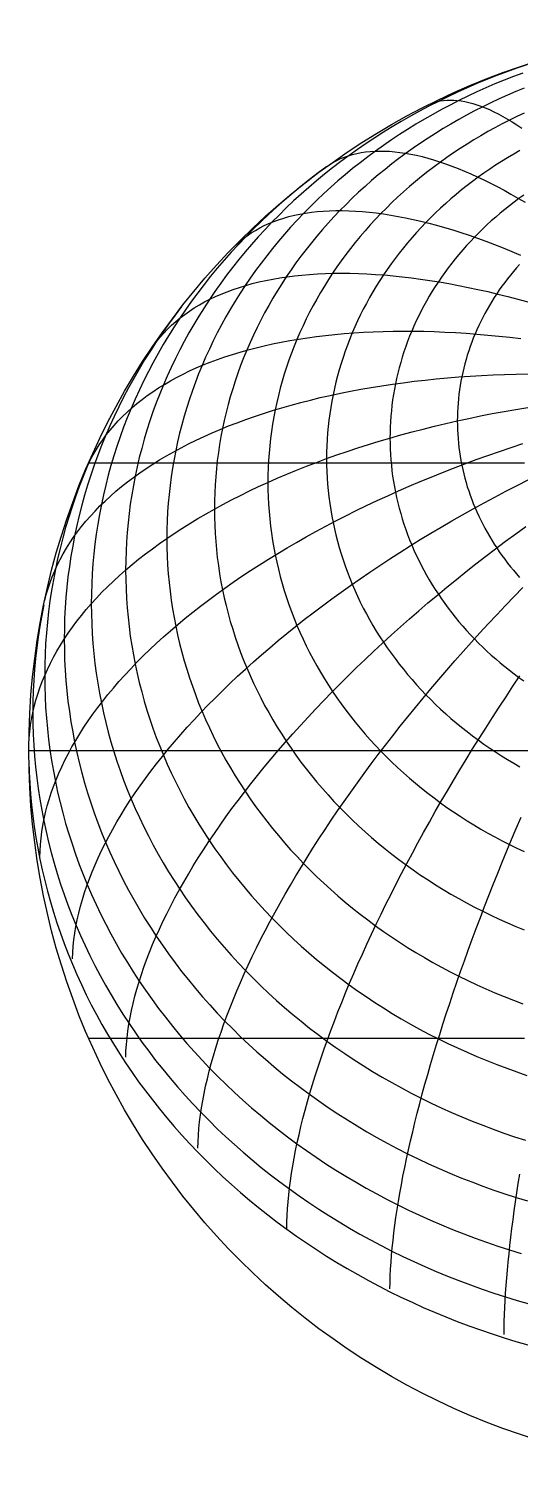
# Model space of a CAD drawing. Header units: millimetres. Extents: x -85 to 85, y -85 to 85.
# Drawn here: x -85 to -27.3, y -85 to 85 of the extents above; entities that cross this region are included whole.
import ezdxf

# ---------------------------------------------------------------- set-up
doc = ezdxf.new("R2010")
doc.units = ezdxf.units.MM
for name, color, linetype in [('CUT_OUTER', 1, 'Continuous'), ('ENGRAVE', 7, 'Continuous'), ('ENGRAVE_FINE', 8, 'Continuous')]:
    doc.layers.add(name, color=color, linetype=linetype)

msp = doc.modelspace()

# ---------------------------------------------------------------- linework, layer by layer
at = {"layer": 'CUT_OUTER'}
msp.add_circle((0, 0), 85, dxfattribs=at)
at = {"layer": 'ENGRAVE'}
for points in [[(-84.9871, 0), (-84.9482, 0), (-84.8835, 0), (-84.7929, 0), (-84.6765, 0), (-84.5344, 0), (-84.3664, 0), (-84.1728, 0), (-83.9535, 0), (-83.7087, 0), (-83.4383, 0), (-83.1425, 0), (-82.8215, 0), (-82.4751, 0), (-82.1037, 0), (-81.7072, 0), (-81.2859, 0), (-80.8398, 0), (-80.3691, 0), (-79.8739, 0), (-79.3543, 0), (-78.8106, 0), (-78.2429, 0), (-77.6514, 0), (-77.0362, 0), (-76.3975, 0), (-75.7356, 0), (-75.0505, 0), (-74.3427, 0), (-73.6122, 0), (-72.8592, 0), (-72.0841, 0), (-71.287, 0), (-70.4682, 0), (-69.6279, 0), (-68.7664, 0), (-67.884, 0), (-66.9809, 0), (-66.0574, 0), (-65.1138, 0), (-64.1503, 0), (-63.1673, 0), (-62.1651, 0), (-61.1439, 0), (-60.1041, 0), (-59.046, 0), (-57.9699, 0), (-56.8761, 0), (-55.765, 0), (-54.6369, 0), (-53.4922, 0), (-52.3312, 0), (-51.1543, 0), (-49.9617, 0), (-48.754, 0), (-47.5314, 0), (-46.2943, 0), (-45.0431, 0), (-43.7782, 0), (-42.5, 0), (-41.2088, 0), (-39.9051, 0), (-38.5892, 0), (-37.2615, 0), (-35.9226, 0), (-34.5726, 0), (-33.2121, 0), (-31.8416, 0), (-30.4613, 0), (-29.0717, 0), (-27.6733, 0), (-26.2664, 0)], [(-84.9871, -1.2847), (-84.9482, -2.569), (-84.8835, -3.8526), (-84.7929, -5.1349), (-84.6765, -6.4157), (-84.5344, -7.6946), (-84.3664, -8.9711), (-84.1728, -10.2448), (-83.9535, -11.5155), (-83.7087, -12.7826), (-83.4383, -14.0459), (-83.1425, -15.3048), (-82.8215, -16.5591), (-82.4751, -17.8084), (-82.1037, -19.0522), (-81.7072, -20.2903), (-81.2859, -21.5221), (-80.8398, -22.7474), (-80.3691, -23.9658), (-79.8739, -25.1768), (-79.3543, -26.3802), (-78.8106, -27.5756), (-78.2429, -28.7626), (-77.6514, -29.9408), (-77.0362, -31.1098), (-76.3975, -32.2694), (-75.7356, -33.4192), (-75.0505, -34.5588), (-74.3427, -35.6879), (-73.6122, -36.8061), (-72.8592, -37.9131), (-72.0841, -39.0085), (-71.287, -40.0921), (-70.4682, -41.1634), (-69.6279, -42.2222), (-68.7664, -43.2681), (-67.884, -44.3009), (-66.9809, -45.3202), (-66.0574, -46.3256), (-65.1138, -47.317), (-64.1503, -48.2939), (-63.1673, -49.2561), (-62.1651, -50.2034), (-61.1439, -51.1353), (-60.1041, -52.0517), (-59.046, -52.9522), (-57.9699, -53.8365), (-56.8761, -54.7045), (-55.765, -55.5558), (-54.6369, -56.3902), (-53.4922, -57.2074), (-52.3312, -58.0072), (-51.1543, -58.7893), (-49.9617, -59.5535), (-48.754, -60.2996), (-47.5314, -61.0272), (-46.2943, -61.7364), (-45.0431, -62.4267), (-43.7782, -63.0979), (-42.5, -63.75), (-41.2088, -64.3826), (-39.9051, -64.9957), (-38.5892, -65.5889), (-37.2615, -66.1622), (-35.9226, -66.7153), (-34.5726, -67.2481), (-33.2121, -67.7603), (-31.8416, -68.252), (-30.4613, -68.7229), (-29.0717, -69.1728), (-27.6733, -69.6017), (-26.2664, -70.0093)]]:
    msp.add_lwpolyline(points, dxfattribs=at)
at = {"layer": 'ENGRAVE_FINE'}
for points in [[(-26.3802, 80.7658), (-27.5756, 80.358), (-28.7626, 79.9322), (-29.9408, 79.4885), (-31.1098, 79.0271), (-32.2694, 78.5481), (-33.4192, 78.0517), (-34.5588, 77.5379), (-35.6879, 77.007), (-36.8061, 76.4591), (-37.9131, 75.8944), (-39.0085, 75.3131), (-40.0921, 74.7152), (-41.1634, 74.1011), (-42.2222, 73.4709), (-43.2681, 72.8248), (-44.3009, 72.163), (-45.3202, 71.4857), (-46.3256, 70.7931), (-47.317, 70.0853), (-48.2939, 69.3627), (-49.2561, 68.6255), (-50.2034, 67.8738), (-51.1353, 67.1079), (-52.0517, 66.3281), (-52.9522, 65.5345), (-53.8365, 64.7274), (-54.7045, 63.9071), (-55.5558, 63.0738), (-56.3902, 62.2277), (-57.2074, 61.3692), (-58.0072, 60.4984), (-58.7893, 59.6157), (-59.5535, 58.7213), (-60.2996, 57.8155), (-61.0272, 56.8985), (-61.7364, 55.9707), (-62.4267, 55.0324), (-63.0979, 54.0837), (-63.75, 53.125), (-64.3826, 52.1566), (-64.9957, 51.1788), (-65.5889, 50.1919), (-66.1622, 49.1962), (-66.7153, 48.1919), (-67.2481, 47.1795), (-67.7603, 46.1591), (-68.252, 45.1312), (-68.7229, 44.096), (-69.1728, 43.0538), (-69.6017, 42.005), (-70.0093, 40.9498), (-70.3957, 39.8887), (-70.7605, 38.8219), (-71.1039, 37.7497), (-71.4256, 36.6725), (-71.7255, 35.5906), (-72.0036, 34.5044), (-72.2597, 33.4141), (-72.4938, 32.3201), (-72.7059, 31.2227), (-72.8958, 30.1223), (-73.0635, 29.0192), (-73.2089, 27.9137), (-73.332, 26.8062), (-73.4328, 25.697), (-73.5113, 24.5864), (-73.5673, 23.4748), (-73.6009, 22.3626), (-73.6122, 21.25), (-73.6009, 20.1374), (-73.5673, 19.0252), (-73.5113, 17.9136), (-73.4328, 16.803), (-73.332, 15.6938), (-73.2089, 14.5863), (-73.0635, 13.4808), (-72.8958, 12.3777), (-72.7059, 11.2773), (-72.4938, 10.1799), (-72.2597, 9.0859), (-72.0036, 7.9956), (-71.7255, 6.9094), (-71.4256, 5.8275), (-71.1039, 4.7503), (-70.7605, 3.6781), (-70.3957, 2.6113), (-70.0093, 1.5502), (-69.6017, 0.495), (-69.1728, -0.5538), (-68.7229, -1.596), (-68.252, -2.6312), (-67.7603, -3.6591), (-67.2481, -4.6795), (-66.7153, -5.6919), (-66.1622, -6.6962), (-65.5889, -7.6919), (-64.9957, -8.6788), (-64.3826, -9.6566), (-63.75, -10.625), (-63.0979, -11.5837), (-62.4267, -12.5324), (-61.7364, -13.4707), (-61.0272, -14.3985), (-60.2996, -15.3155), (-59.5535, -16.2213), (-58.7893, -17.1157), (-58.0072, -17.9984), (-57.2074, -18.8692), (-56.3902, -19.7277), (-55.5558, -20.5738), (-54.7045, -21.4071), (-53.8365, -22.2274), (-52.9522, -23.0345), (-52.0517, -23.8281), (-51.1353, -24.6079), (-50.2034, -25.3738), (-49.2561, -26.1255), (-48.2939, -26.8627), (-47.317, -27.5853), (-46.3256, -28.2931), (-45.3202, -28.9857), (-44.3009, -29.663), (-43.2681, -30.3248), (-42.2222, -30.9709), (-41.1634, -31.6011), (-40.0921, -32.2152), (-39.0085, -32.8131), (-37.9131, -33.3944), (-36.8061, -33.9591), (-35.6879, -34.507), (-34.5588, -35.0379), (-33.4192, -35.5517), (-32.2694, -36.0481), (-31.1098, -36.5271), (-29.9408, -36.9885), (-28.7626, -37.4322), (-27.5756, -37.858), (-26.3802, -38.2658)], [(-26.8692, 79.8001), (-27.9698, 79.3857), (-29.062, 78.9547), (-30.1452, 78.5072), (-31.2193, 78.0434), (-32.2839, 77.5635), (-33.3386, 77.0675), (-34.3832, 76.5557), (-35.4173, 76.0282), (-36.4407, 75.4851), (-37.4529, 74.9266), (-38.4537, 74.353), (-39.4428, 73.7642), (-40.4199, 73.1607), (-41.3847, 72.5424), (-42.3369, 71.9097), (-43.2761, 71.2626), (-44.2022, 70.6015), (-45.1148, 69.9265), (-46.0137, 69.2377), (-46.8986, 68.5355), (-47.7692, 67.8201), (-48.6252, 67.0915), (-49.4664, 66.3502), (-50.2926, 65.5963), (-51.1034, 64.8299), (-51.8987, 64.0515), (-52.6782, 63.2611), (-53.4416, 62.4591), (-54.1887, 61.6457), (-54.9193, 60.8211), (-55.6332, 59.9855), (-56.3302, 59.1394), (-57.01, 58.2828), (-57.6724, 57.416), (-58.3173, 56.5394), (-58.9443, 55.6532), (-59.5535, 54.7576), (-60.1445, 53.853), (-60.7172, 52.9395), (-61.2714, 52.0176), (-61.8069, 51.0874), (-62.3236, 50.1493), (-62.8213, 49.2035), (-63.2998, 48.2503), (-63.7591, 47.29), (-64.199, 46.3229), (-64.6193, 45.3494), (-65.02, 44.3696), (-65.4008, 43.3839), (-65.7617, 42.3926), (-66.1025, 41.396), (-66.4233, 40.3945), (-66.7238, 39.3882), (-67.004, 38.3775), (-67.2637, 37.3627), (-67.503, 36.3442), (-67.7217, 35.3222), (-67.9198, 34.2971), (-68.0972, 33.2691), (-68.2539, 32.2386), (-68.3897, 31.2059), (-68.5048, 30.1713), (-68.5989, 29.1351), (-68.6722, 28.0977), (-68.7246, 27.0593), (-68.756, 26.0202), (-68.7664, 24.9809), (-68.756, 23.9415), (-68.7246, 22.9025), (-68.6722, 21.8641), (-68.5989, 20.8266), (-68.5048, 19.7904), (-68.3897, 18.7558), (-68.2539, 17.7231), (-68.0972, 16.6926), (-67.9198, 15.6647), (-67.7217, 14.6395), (-67.503, 13.6175), (-67.2637, 12.599), (-67.004, 11.5843), (-66.7238, 10.5736), (-66.4233, 9.5673), (-66.1025, 8.5657), (-65.7617, 7.5691), (-65.4008, 6.5778), (-65.02, 5.5922), (-64.6193, 4.6124), (-64.199, 3.6388), (-63.7591, 2.6717), (-63.2998, 1.7115), (-62.8213, 0.7583), (-62.3236, -0.1875), (-61.8069, -1.1257), (-61.2714, -2.0558), (-60.7172, -2.9778), (-60.1445, -3.8912), (-59.5535, -4.7959), (-58.9443, -5.6914), (-58.3173, -6.5777), (-57.6724, -7.4543), (-57.01, -8.321), (-56.3302, -9.1776), (-55.6332, -10.0238), (-54.9193, -10.8593), (-54.1887, -11.6839), (-53.4416, -12.4974), (-52.6782, -13.2994), (-51.8987, -14.0897), (-51.1034, -14.8682), (-50.2926, -15.6345), (-49.4664, -16.3885), (-48.6252, -17.1298), (-47.7692, -17.8583), (-46.8986, -18.5738), (-46.0137, -19.276), (-45.1148, -19.9647), (-44.2022, -20.6397), (-43.2761, -21.3009), (-42.3369, -21.9479), (-41.3847, -22.5807), (-40.4199, -23.1989), (-39.4428, -23.8025), (-38.4537, -24.3912), (-37.4529, -24.9649), (-36.4407, -25.5233), (-35.4173, -26.0664), (-34.3832, -26.594), (-33.3386, -27.1058), (-32.2839, -27.6017), (-31.2193, -28.0817), (-30.1452, -28.5454), (-29.062, -28.9929), (-27.9698, -29.4239), (-26.8692, -29.8384)], [(-26.6957, 78.0172), (-27.6907, 77.6061), (-28.6774, 77.1801), (-29.6553, 76.7393), (-30.6241, 76.2837), (-31.5837, 75.8135), (-32.5336, 75.329), (-33.4736, 74.8301), (-34.4034, 74.3171), (-35.3227, 73.7901), (-36.2313, 73.2493), (-37.1288, 72.6949), (-38.015, 72.127), (-38.8897, 71.5458), (-39.7525, 70.9514), (-40.6032, 70.3441), (-41.4415, 69.7241), (-42.2672, 69.0914), (-43.08, 68.4464), (-43.8797, 67.7892), (-44.666, 67.12), (-45.4388, 66.439), (-46.1976, 65.7464), (-46.9425, 65.0425), (-47.673, 64.3274), (-48.389, 63.6014), (-49.0902, 62.8647), (-49.7765, 62.1175), (-50.4477, 61.36), (-51.1034, 60.5925), (-51.7436, 59.8153), (-52.3681, 59.0284), (-52.9766, 58.2323), (-53.5689, 57.427), (-54.145, 56.6129), (-54.7045, 55.7903), (-55.2474, 54.9593), (-55.7734, 54.1203), (-56.2825, 53.2734), (-56.7744, 52.4189), (-57.249, 51.5572), (-57.7062, 50.6884), (-58.1458, 49.8128), (-58.5677, 48.9307), (-58.9718, 48.0424), (-59.3579, 47.1481), (-59.7259, 46.2481), (-60.0757, 45.3427), (-60.4072, 44.4321), (-60.7203, 43.5167), (-61.0149, 42.5966), (-61.291, 41.6723), (-61.5483, 40.7439), (-61.787, 39.8118), (-62.0067, 38.8762), (-62.2077, 37.9374), (-62.3896, 36.9957), (-62.5526, 36.0514), (-62.6965, 35.1049), (-62.8213, 34.1562), (-62.9269, 33.2059), (-63.0134, 32.254), (-63.0807, 31.3011), (-63.1288, 30.3472), (-63.1577, 29.3928), (-63.1673, 28.4381), (-63.1577, 27.4833), (-63.1288, 26.5289), (-63.0807, 25.575), (-63.0134, 24.6221), (-62.9269, 23.6702), (-62.8213, 22.7199), (-62.6965, 21.7712), (-62.5526, 20.8247), (-62.3896, 19.8804), (-62.2077, 18.9387), (-62.0067, 17.9999), (-61.787, 17.0643), (-61.5483, 16.1322), (-61.291, 15.2038), (-61.0149, 14.2795), (-60.7203, 13.3594), (-60.4072, 12.444), (-60.0757, 11.5334), (-59.7259, 10.628), (-59.3579, 9.728), (-58.9718, 8.8337), (-58.5677, 7.9454), (-58.1458, 7.0633), (-57.7062, 6.1877), (-57.249, 5.3189), (-56.7744, 4.4572), (-56.2825, 3.6027), (-55.7734, 2.7558), (-55.2474, 1.9168), (-54.7045, 1.0858), (-54.145, 0.2632), (-53.5689, -0.5509), (-52.9766, -1.3562), (-52.3681, -2.1523), (-51.7436, -2.9392), (-51.1034, -3.7164), (-50.4477, -4.4839), (-49.7765, -5.2414), (-49.0902, -5.9886), (-48.389, -6.7253), (-47.673, -7.4513), (-46.9425, -8.1664), (-46.1976, -8.8703), (-45.4388, -9.5629), (-44.666, -10.2439), (-43.8797, -10.9131), (-43.08, -11.5703), (-42.2672, -12.2153), (-41.4415, -12.848), (-40.6032, -13.468), (-39.7525, -14.0753), (-38.8897, -14.6697), (-38.015, -15.2509), (-37.1288, -15.8188), (-36.2313, -16.3732), (-35.3227, -16.914), (-34.4034, -17.441), (-33.4736, -17.954), (-32.5336, -18.4529), (-31.5837, -18.9374), (-30.6241, -19.4076), (-29.6553, -19.8632), (-28.6774, -20.304), (-27.6907, -20.73), (-26.6957, -21.1411)], [(-37.6757, 76.1806), (-37.3267, 76.3117), (-36.9663, 76.4195), (-36.5947, 76.504), (-36.212, 76.5653), (-35.8182, 76.6032), (-35.4135, 76.6178), (-34.998, 76.609), (-34.5719, 76.5769), (-34.1352, 76.5215), (-33.6881, 76.4428), (-33.2308, 76.3408), (-32.7633, 76.2155), (-32.2859, 76.0671), (-31.7986, 75.8954), (-31.3017, 75.7006), (-30.7952, 75.4828), (-30.2793, 75.242), (-29.7542, 74.9783), (-29.22, 74.6917), (-28.677, 74.3824), (-28.1252, 74.0504), (-27.5648, 73.6958), (-26.9961, 73.3188)], [(-26.7017, 75.0743), (-27.5741, 74.6641), (-28.4381, 74.2407), (-29.2934, 73.8044), (-30.1397, 73.3552), (-30.9769, 72.8933), (-31.8047, 72.4189), (-32.6228, 71.9319), (-33.4309, 71.4327), (-34.2289, 70.9214), (-35.0164, 70.398), (-35.7933, 69.8629), (-36.5593, 69.3161), (-37.3141, 68.7577), (-38.0575, 68.1881), (-38.7894, 67.6073), (-39.5095, 67.0156), (-40.2175, 66.413), (-40.9132, 65.7999), (-41.5965, 65.1763), (-42.2672, 64.5425), (-42.9249, 63.8986), (-43.5696, 63.2449), (-44.201, 62.5816), (-44.819, 61.9088), (-45.4233, 61.2267), (-46.0137, 60.5357), (-46.5902, 59.8358), (-47.1524, 59.1273), (-47.7003, 58.4105), (-48.2337, 57.6854), (-48.7523, 56.9524), (-49.2561, 56.2117), (-49.745, 55.4635), (-50.2186, 54.708), (-50.677, 53.9455), (-51.1199, 53.1761), (-51.5473, 52.4002), (-51.9589, 51.6179), (-52.3547, 50.8296), (-52.7346, 50.0353), (-53.0984, 49.2355), (-53.4461, 48.4303), (-53.7774, 47.6199), (-54.0924, 46.8046), (-54.3909, 45.9848), (-54.6728, 45.1605), (-54.9381, 44.3321), (-55.1866, 43.4998), (-55.4184, 42.6639), (-55.6332, 41.8246), (-55.8311, 40.9822), (-56.012, 40.1369), (-56.1759, 39.289), (-56.3226, 38.4388), (-56.4522, 37.5865), (-56.5645, 36.7323), (-56.6597, 35.8766), (-56.7376, 35.0196), (-56.7982, 34.1615), (-56.8415, 33.3027), (-56.8674, 32.4433), (-56.8761, 31.5837), (-56.8674, 30.724), (-56.8415, 29.8646), (-56.7982, 29.0058), (-56.7376, 28.1477), (-56.6597, 27.2907), (-56.5645, 26.435), (-56.4522, 25.5808), (-56.3226, 24.7285), (-56.1759, 23.8783), (-56.012, 23.0304), (-55.8311, 22.1851), (-55.6332, 21.3427), (-55.4184, 20.5034), (-55.1866, 19.6675), (-54.9381, 18.8352), (-54.6728, 18.0068), (-54.3909, 17.1826), (-54.0924, 16.3627), (-53.7774, 15.5474), (-53.4461, 14.7371), (-53.0984, 13.9318), (-52.7346, 13.132), (-52.3547, 12.3377), (-51.9589, 11.5494), (-51.5473, 10.7671), (-51.1199, 9.9912), (-50.677, 9.2218), (-50.2186, 8.4593), (-49.745, 7.7038), (-49.2561, 6.9556), (-48.7523, 6.2149), (-48.2337, 5.4819), (-47.7003, 4.7568), (-47.1524, 4.04), (-46.5902, 3.3315), (-46.0137, 2.6316), (-45.4233, 1.9406), (-44.819, 1.2585), (-44.201, 0.5858), (-43.5696, -0.0776), (-42.9249, -0.7313), (-42.2672, -1.3751), (-41.5965, -2.009), (-40.9132, -2.6325), (-40.2175, -3.2457), (-39.5095, -3.8483), (-38.7894, -4.44), (-38.0575, -5.0208), (-37.3141, -5.5904), (-36.5593, -6.1487), (-35.7933, -6.6956), (-35.0164, -7.2307), (-34.2289, -7.7541), (-33.4309, -8.2654), (-32.6228, -8.7646), (-31.8047, -9.2515), (-30.9769, -9.726), (-30.1397, -10.1879), (-29.2934, -10.6371), (-28.4381, -11.0734), (-27.5741, -11.4967), (-26.7017, -11.9069)], [(-27.2111, 70.6709), (-27.9383, 70.2541), (-28.6569, 69.8264), (-29.3668, 69.3879), (-30.0677, 68.9387), (-30.7595, 68.479), (-31.4419, 68.0089), (-32.1148, 67.5285), (-32.7779, 67.0381), (-33.4309, 66.5377), (-34.0738, 66.0275), (-34.7063, 65.5077), (-35.3283, 64.9784), (-35.9395, 64.4398), (-36.5397, 63.892), (-37.1288, 63.3353), (-37.7066, 62.7697), (-38.2729, 62.1954), (-38.8276, 61.6127), (-39.3704, 61.0218), (-39.9012, 60.4226), (-40.4199, 59.8156), (-40.9263, 59.2008), (-41.4202, 58.5785), (-41.9014, 57.9487), (-42.37, 57.3118), (-42.8256, 56.668), (-43.2681, 56.0173), (-43.6975, 55.36), (-44.1136, 54.6964), (-44.5162, 54.0265), (-44.9053, 53.3507), (-45.2807, 52.6691), (-45.6423, 51.982), (-45.99, 51.2894), (-46.3237, 50.5918), (-46.6433, 49.8891), (-46.9487, 49.1818), (-47.2398, 48.47), (-47.5164, 47.7538), (-47.7787, 47.0336), (-48.0263, 46.3095), (-48.2593, 45.5818), (-48.4777, 44.8507), (-48.6812, 44.1164), (-48.87, 43.3792), (-49.0438, 42.6392), (-49.2027, 41.8967), (-49.3466, 41.1519), (-49.4755, 40.405), (-49.5893, 39.6563), (-49.6881, 38.906), (-49.7716, 38.1543), (-49.84, 37.4015), (-49.8933, 36.6477), (-49.9313, 35.8933), (-49.9541, 35.1384), (-49.9617, 34.3832), (-49.9541, 33.6281), (-49.9313, 32.8732), (-49.8933, 32.1187), (-49.84, 31.365), (-49.7716, 30.6122), (-49.6881, 29.8605), (-49.5893, 29.1102), (-49.4755, 28.3615), (-49.3466, 27.6146), (-49.2027, 26.8698), (-49.0438, 26.1273), (-48.87, 25.3873), (-48.6812, 24.65), (-48.4777, 23.9157), (-48.2593, 23.1846), (-48.0263, 22.4569), (-47.7787, 21.7328), (-47.5164, 21.0126), (-47.2398, 20.2965), (-46.9487, 19.5846), (-46.6433, 18.8773), (-46.3237, 18.1747), (-45.99, 17.477), (-45.6423, 16.7845), (-45.2807, 16.0973), (-44.9053, 15.4157), (-44.5162, 14.7399), (-44.1136, 14.0701), (-43.6975, 13.4064), (-43.2681, 12.7492), (-42.8256, 12.0985), (-42.37, 11.4546), (-41.9014, 10.8177), (-41.4202, 10.188), (-40.9263, 9.5656), (-40.4199, 8.9508), (-39.9012, 8.3438), (-39.3704, 7.7447), (-38.8276, 7.1537), (-38.2729, 6.571), (-37.7066, 5.9968), (-37.1288, 5.4312), (-36.5397, 4.8744), (-35.9395, 4.3266), (-35.3283, 3.788), (-34.7063, 3.2587), (-34.0738, 2.7389), (-33.4309, 2.2287), (-32.7779, 1.7283), (-32.1148, 1.2379), (-31.4419, 0.7576), (-30.7595, 0.2875), (-30.0677, -0.1723), (-29.3668, -0.6214), (-28.6569, -1.06), (-27.9383, -1.4877), (-27.2111, -1.9045)], [(-49.5747, 69.0317), (-49.1663, 69.2805), (-48.7429, 69.5081), (-48.3047, 69.7146), (-47.8518, 69.8999), (-47.3842, 70.0639), (-46.9023, 70.2065), (-46.406, 70.3277), (-45.8957, 70.4276), (-45.3713, 70.5059), (-44.8331, 70.5628), (-44.2813, 70.5982), (-43.716, 70.6121), (-43.1374, 70.6045), (-42.5456, 70.5754), (-41.9408, 70.5248), (-41.3233, 70.4526), (-40.6932, 70.3591), (-40.0507, 70.2441), (-39.396, 70.1077), (-38.7293, 69.9499), (-38.0509, 69.7709), (-37.3608, 69.5706), (-36.6593, 69.3491), (-35.9467, 69.1064), (-35.2231, 68.8428), (-34.4888, 68.5581), (-33.744, 68.2526), (-32.9889, 67.9263), (-32.2237, 67.5793), (-31.4488, 67.2117), (-30.6642, 66.8236), (-29.8704, 66.4152), (-29.0674, 65.9865), (-28.2556, 65.5377), (-27.4351, 65.069), (-26.6063, 64.5805)], [(-49.9133, 68.8013), (-50.9439, 68.0391), (-51.9589, 67.2614), (-52.9581, 66.4684), (-53.9412, 65.6605), (-54.9078, 64.8379), (-55.8577, 64.0007), (-56.7906, 63.1494), (-57.7062, 62.284), (-58.6042, 61.405), (-59.4844, 60.5125), (-60.3464, 59.6069), (-61.1901, 58.6883), (-62.0151, 57.7572), (-62.8213, 56.8137), (-63.6083, 55.8582), (-64.3759, 54.8909), (-65.1239, 53.9122), (-65.8521, 52.9223), (-66.5602, 51.9216), (-67.2481, 50.9103), (-67.9154, 49.8888), (-68.5621, 48.8574), (-69.1879, 47.8163), (-69.7926, 46.7659), (-70.376, 45.7066), (-70.9381, 44.6386), (-71.4785, 43.5622), (-71.9971, 42.4779), (-72.4938, 41.3859), (-72.9684, 40.2865), (-73.4208, 39.1801), (-73.8508, 38.0671), (-74.2584, 36.9477), (-74.6433, 35.8224), (-75.0055, 34.6914), (-75.3448, 33.5551), (-75.6612, 32.4138), (-75.9545, 31.268), (-76.2247, 30.1178), (-76.4717, 28.9638), (-76.6953, 27.8062), (-76.8957, 26.6454), (-77.0726, 25.4818), (-77.226, 24.3156), (-77.3559, 23.1474), (-77.4622, 21.9773), (-77.5449, 20.8058), (-77.6041, 19.6332), (-77.6395, 18.4599), (-77.6514, 17.2863), (-77.6395, 16.1127), (-77.6041, 14.9394), (-77.5449, 13.7668), (-77.4622, 12.5953), (-77.3559, 11.4253), (-77.226, 10.257), (-77.0726, 9.0908), (-76.8957, 7.9272), (-76.6953, 6.7664), (-76.4717, 5.6088), (-76.2247, 4.4548), (-75.9545, 3.3047), (-75.6612, 2.1588), (-75.3448, 1.0175), (-75.0055, -0.1188), (-74.6433, -1.2498), (-74.2584, -2.3751), (-73.8508, -3.4945), (-73.4208, -4.6075), (-72.9684, -5.7139), (-72.4938, -6.8132), (-71.9971, -7.9053), (-71.4785, -8.9896), (-70.9381, -10.0659), (-70.376, -11.1339), (-69.7926, -12.1933), (-69.1879, -13.2437), (-68.5621, -14.2847), (-67.9154, -15.3162), (-67.2481, -16.3377), (-66.5602, -17.349), (-65.8521, -18.3497), (-65.1239, -19.3396), (-64.3759, -20.3183), (-63.6083, -21.2856), (-62.8213, -22.2411), (-62.0151, -23.1846), (-61.1901, -24.1157), (-60.3464, -25.0343), (-59.4844, -25.9399), (-58.6042, -26.8324), (-57.7062, -27.7114), (-56.7906, -28.5768), (-55.8577, -29.4281), (-54.9078, -30.2652), (-53.9412, -31.0879), (-52.9581, -31.8958), (-51.9589, -32.6887), (-50.9439, -33.4664), (-49.9133, -34.2287), (-48.8676, -34.9752), (-47.807, -35.7059), (-46.7318, -36.4204), (-45.6423, -37.1185), (-44.539, -37.8001), (-43.4221, -38.4649), (-42.292, -39.1127), (-41.149, -39.7433), (-39.9934, -40.3565), (-38.8257, -40.9522), (-37.6461, -41.5302), (-36.4551, -42.0902), (-35.253, -42.6321), (-34.0401, -43.1558), (-32.8169, -43.6611), (-31.5837, -44.1478), (-30.3408, -44.6159), (-29.0887, -45.065), (-27.8278, -45.4952), (-26.5583, -45.9062)], [(-26.7461, 65.4098), (-27.3185, 65.0012), (-27.8825, 64.584), (-28.4381, 64.1583), (-28.9849, 63.7243), (-29.523, 63.2822), (-30.052, 62.8319), (-30.5719, 62.3737), (-31.0825, 61.9078), (-31.5837, 61.4342), (-32.0752, 60.953), (-32.5569, 60.4646), (-33.0287, 59.9689), (-33.4905, 59.4662), (-33.942, 58.9565), (-34.3832, 58.4402), (-34.814, 57.9172), (-35.2341, 57.3878), (-35.6435, 56.8521), (-36.042, 56.3103), (-36.4296, 55.7626), (-36.8061, 55.2091), (-37.1713, 54.65), (-37.5253, 54.0855), (-37.8678, 53.5157), (-38.1987, 52.9408), (-38.5181, 52.361), (-38.8257, 51.7765), (-39.1215, 51.1874), (-39.4053, 50.5939), (-39.6772, 49.9962), (-39.9369, 49.3945), (-40.1845, 48.789), (-40.4199, 48.1798), (-40.643, 47.5671), (-40.8536, 46.9512), (-41.0518, 46.3322), (-41.2376, 45.7103), (-41.4107, 45.0856), (-41.5713, 44.4585), (-41.7192, 43.829), (-41.8543, 43.1974), (-41.9768, 42.5638), (-42.0864, 41.9285), (-42.1832, 41.2916), (-42.2672, 40.6534), (-42.3383, 40.0139), (-42.3965, 39.3735), (-42.4418, 38.7324), (-42.4741, 38.0906), (-42.4935, 37.4484), (-42.5, 36.8061), (-42.4935, 36.1637), (-42.4741, 35.5216), (-42.4418, 34.8798), (-42.3965, 34.2386), (-42.3383, 33.5982), (-42.2672, 32.9588), (-42.1832, 32.3205), (-42.0864, 31.6837), (-41.9768, 31.0483), (-41.8543, 30.4148), (-41.7192, 29.7831), (-41.5713, 29.1537), (-41.4107, 28.5265), (-41.2376, 27.9019), (-41.0518, 27.28), (-40.8536, 26.6609), (-40.643, 26.045), (-40.4199, 25.4324), (-40.1845, 24.8232), (-39.9369, 24.2177), (-39.6772, 23.616), (-39.4053, 23.0183), (-39.1215, 22.4248), (-38.8257, 21.8357), (-38.5181, 21.2512), (-38.1987, 20.6714), (-37.8678, 20.0965), (-37.5253, 19.5267), (-37.1713, 18.9621), (-36.8061, 18.403), (-36.4296, 17.8495), (-36.042, 17.3018), (-35.6435, 16.7601), (-35.2341, 16.2244), (-34.814, 15.695), (-34.3832, 15.172), (-33.942, 14.6556), (-33.4905, 14.146), (-33.0287, 13.6433), (-32.5569, 13.1476), (-32.0752, 12.6591), (-31.5837, 12.178), (-31.0825, 11.7044), (-30.5719, 11.2384), (-30.052, 10.7803), (-29.523, 10.33), (-28.9849, 9.8878), (-28.4381, 9.4538), (-27.8825, 9.0282), (-27.3185, 8.611), (-26.7461, 8.2024)], [(-60.6409, 59.5467), (-60.2177, 59.9276), (-59.7763, 60.2902), (-59.3165, 60.6345), (-58.8388, 60.9604), (-58.3431, 61.2676), (-57.8296, 61.5562), (-57.2985, 61.8261), (-56.75, 62.0771), (-56.1842, 62.3092), (-55.6012, 62.5223), (-55.0014, 62.7164), (-54.3847, 62.8914), (-53.7516, 63.0472), (-53.102, 63.1838), (-52.4363, 63.3012), (-51.7545, 63.3993), (-51.0571, 63.4781), (-50.344, 63.5375), (-49.6157, 63.5776), (-48.8722, 63.5983), (-48.1138, 63.5997), (-47.3408, 63.5816), (-46.5534, 63.5443), (-45.7517, 63.4875), (-44.9362, 63.4114), (-44.1069, 63.316), (-43.2642, 63.2013), (-42.4084, 63.0674), (-41.5396, 62.9142), (-40.6582, 62.7419), (-39.7643, 62.5505), (-38.8584, 62.34), (-37.9406, 62.1105), (-37.0113, 61.8621), (-36.0707, 61.5949), (-35.1191, 61.3089), (-34.1569, 61.0042), (-33.1842, 60.681), (-32.2014, 60.3392), (-31.2088, 59.9791), (-30.2067, 59.6007), (-29.1953, 59.2042), (-28.1751, 58.7896), (-27.1463, 58.3571)], [(-70.3572, 47.6768), (-69.9687, 48.1896), (-69.5588, 48.6877), (-69.1278, 49.1709), (-68.6757, 49.6392), (-68.2028, 50.0924), (-67.709, 50.5303), (-67.1946, 50.9528), (-66.6597, 51.3598), (-66.1046, 51.7511), (-65.5292, 52.1267), (-64.934, 52.4864), (-64.3189, 52.8301), (-63.6843, 53.1577), (-63.0303, 53.4691), (-62.357, 53.7643), (-61.6648, 54.043), (-60.9538, 54.3053), (-60.2242, 54.5511), (-59.4763, 54.7803), (-58.7102, 54.9927), (-57.9263, 55.1884), (-57.1247, 55.3673), (-56.3058, 55.5293), (-55.4696, 55.6745), (-54.6166, 55.8026), (-53.747, 55.9138), (-52.8609, 56.0079), (-51.9588, 56.085), (-51.0408, 56.1449), (-50.1073, 56.1878), (-49.1586, 56.2136), (-48.1948, 56.2222), (-47.2164, 56.2137), (-46.2236, 56.1881), (-45.2167, 56.1454), (-44.1961, 56.0856), (-43.1619, 56.0087), (-42.1147, 55.9147), (-41.0546, 55.8037), (-39.982, 55.6757), (-38.8972, 55.5307), (-37.8006, 55.3688), (-36.6924, 55.1901), (-35.5731, 54.9945), (-34.4429, 54.7822), (-33.3023, 54.5532), (-32.1515, 54.3076), (-30.9909, 54.0455), (-29.8209, 53.7669), (-28.6418, 53.4719), (-27.4539, 53.1606), (-26.2577, 52.8331)], [(-27.2436, 57.2591), (-27.6109, 56.8445), (-27.9698, 56.4244), (-28.3202, 55.999), (-28.662, 55.5683), (-28.995, 55.1326), (-29.3192, 54.6919), (-29.6345, 54.2463), (-29.9408, 53.7961), (-30.2379, 53.3413), (-30.5258, 52.882), (-30.8044, 52.4185), (-31.0737, 51.9508), (-31.3334, 51.4792), (-31.5837, 51.0037), (-31.8243, 50.5245), (-32.0552, 50.0417), (-32.2763, 49.5555), (-32.4876, 49.066), (-32.689, 48.5734), (-32.8805, 48.0779), (-33.062, 47.5795), (-33.2333, 47.0785), (-33.3946, 46.5749), (-33.5457, 46.069), (-33.6865, 45.5609), (-33.8171, 45.0507), (-33.9374, 44.5386), (-34.0474, 44.0248), (-34.147, 43.5094), (-34.2362, 42.9926), (-34.3149, 42.4745), (-34.3832, 41.9553), (-34.4411, 41.4352), (-34.4884, 40.9142), (-34.5252, 40.3927), (-34.5516, 39.8706), (-34.5673, 39.3482), (-34.5726, 38.8257), (-34.5673, 38.3031), (-34.5516, 37.7808), (-34.5252, 37.2587), (-34.4884, 36.7371), (-34.4411, 36.2162), (-34.3832, 35.696), (-34.3149, 35.1768), (-34.2362, 34.6587), (-34.147, 34.1419), (-34.0474, 33.6265), (-33.9374, 33.1127), (-33.8171, 32.6006), (-33.6865, 32.0905), (-33.5457, 31.5824), (-33.3946, 31.0764), (-33.2333, 30.5729), (-33.062, 30.0719), (-32.8805, 29.5735), (-32.689, 29.0779), (-32.4876, 28.5853), (-32.2763, 28.0959), (-32.0552, 27.6097), (-31.8243, 27.1269), (-31.5837, 26.6477), (-31.3334, 26.1722), (-31.0737, 25.7005), (-30.8044, 25.2329), (-30.5258, 24.7693), (-30.2379, 24.3101), (-29.9408, 23.8553), (-29.6345, 23.405), (-29.3192, 22.9595), (-28.995, 22.5188), (-28.662, 22.083), (-28.3202, 21.6524), (-27.9698, 21.2269), (-27.6109, 20.8069), (-27.2436, 20.3923)], [(-67.0192, 52.2819), (-67.798, 51.263), (-68.556, 50.2325), (-69.2932, 49.1907), (-70.0093, 48.1379), (-70.7041, 47.0744), (-71.3773, 46.0006), (-72.0288, 44.9168), (-72.6583, 43.8233), (-73.2657, 42.7204), (-73.8508, 41.6086), (-74.4134, 40.488), (-74.9534, 39.3592), (-75.4705, 38.2223), (-75.9646, 37.0778), (-76.4355, 35.926), (-76.8832, 34.7673), (-77.3075, 33.602), (-77.7082, 32.4304), (-78.0853, 31.253), (-78.4385, 30.07), (-78.7679, 28.8819), (-79.0733, 27.689), (-79.3545, 26.4916), (-79.6117, 25.2902), (-79.8445, 24.0851), (-80.0531, 22.8766), (-80.2372, 21.6652), (-80.397, 20.4512), (-80.5322, 19.2349), (-80.6429, 18.0168), (-80.729, 16.7972), (-80.7906, 15.5765), (-80.8275, 14.3551), (-80.8398, 13.1332), (-80.8275, 11.9114), (-80.7906, 10.6899), (-80.729, 9.4692), (-80.6429, 8.2496), (-80.5322, 7.0315), (-80.397, 5.8153), (-80.2372, 4.6012), (-80.0531, 3.3898), (-79.8445, 2.1814), (-79.6117, 0.9762), (-79.3545, -0.2252), (-79.0733, -1.4225), (-78.7679, -2.6154), (-78.4385, -3.8036), (-78.0853, -4.9865), (-77.7082, -6.164), (-77.3075, -7.3355), (-76.8832, -8.5008), (-76.4355, -9.6596), (-75.9646, -10.8114), (-75.4705, -11.9559), (-74.9534, -13.0927), (-74.4134, -14.2216), (-73.8508, -15.3421), (-73.2657, -16.454), (-72.6583, -17.5568), (-72.0288, -18.6503), (-71.3773, -19.7342), (-70.7041, -20.808), (-70.0093, -21.8714), (-69.2932, -22.9242), (-68.556, -23.9661), (-67.798, -24.9966), (-67.0192, -26.0155), (-66.2201, -27.0225), (-65.4008, -28.0172), (-64.5615, -28.9994), (-63.7026, -29.9688), (-62.8243, -30.9251), (-61.9269, -31.8679), (-61.0106, -32.797), (-60.0757, -33.7122), (-59.1225, -34.613), (-58.1513, -35.4993), (-57.1624, -36.3708), (-56.156, -37.2273), (-55.1326, -38.0684), (-54.0924, -38.8938), (-53.0357, -39.7035), (-51.9628, -40.497), (-50.8741, -41.2742), (-49.77, -42.0349), (-48.6506, -42.7787), (-47.5164, -43.5055), (-46.3678, -44.2151), (-45.205, -44.9071), (-44.0285, -45.5815), (-42.8386, -46.2381), (-41.6356, -46.8765), (-40.4199, -47.4966), (-39.1919, -48.0983), (-37.952, -48.6813), (-36.7005, -49.2455), (-35.4378, -49.7907), (-34.1644, -50.3168), (-32.8805, -50.8235), (-31.5866, -51.3107), (-30.2831, -51.7783), (-28.9704, -52.2261), (-27.6488, -52.654), (-26.3189, -53.0619)], [(-78.0788, 33.5707), (-77.773, 34.198), (-77.4435, 34.8149), (-77.0905, 35.4212), (-76.7139, 36.0167), (-76.314, 36.6013), (-75.8909, 37.1746), (-75.4446, 37.7367), (-74.9754, 38.2873), (-74.4833, 38.8261), (-73.9685, 39.3532), (-73.4312, 39.8683), (-72.8716, 40.3712), (-72.2897, 40.8619), (-71.6858, 41.3401), (-71.0601, 41.8057), (-70.4127, 42.2586), (-69.7439, 42.6986), (-69.0538, 43.1255), (-68.3427, 43.5394), (-67.6108, 43.94), (-66.8583, 44.3272), (-66.0854, 44.7009), (-65.2924, 45.061), (-64.4795, 45.4074), (-63.647, 45.7399), (-62.7951, 46.0585), (-61.924, 46.363), (-61.0341, 46.6535), (-60.1256, 46.9297), (-59.1988, 47.1917), (-58.2539, 47.4392), (-57.2914, 47.6723), (-56.3113, 47.8909), (-55.3141, 48.0949), (-54.3001, 48.2843), (-53.2695, 48.4589), (-52.2226, 48.6188), (-51.1599, 48.7639), (-50.0816, 48.8941), (-48.988, 49.0094), (-47.8796, 49.1098), (-46.7565, 49.1953), (-45.6192, 49.2657), (-44.468, 49.3212), (-43.3032, 49.3616), (-42.1253, 49.387), (-40.9345, 49.3973), (-39.7312, 49.3926), (-38.5159, 49.3729), (-37.2888, 49.3381), (-36.0504, 49.2883), (-34.801, 49.2235), (-33.5409, 49.1436), (-32.2707, 49.0488), (-30.9906, 48.9391), (-29.7011, 48.8145), (-28.4026, 48.6749), (-27.0954, 48.5206)], [(-83.1327, 17.6717), (-82.949, 18.3795), (-82.7399, 19.0817), (-82.5057, 19.7781), (-82.2464, 20.4685), (-81.962, 21.1526), (-81.6526, 21.8303), (-81.3184, 22.5013), (-80.9594, 23.1655), (-80.5757, 23.8226), (-80.1675, 24.4725), (-79.7349, 25.1149), (-79.2779, 25.7497), (-78.7969, 26.3766), (-78.2918, 26.9955), (-77.7629, 27.6062), (-77.2103, 28.2085), (-76.6341, 28.8021), (-76.0347, 29.387), (-75.412, 29.963), (-74.7664, 30.5298), (-74.0981, 31.0873), (-73.4071, 31.6354), (-72.6938, 32.1738), (-71.9583, 32.7024), (-71.201, 33.221), (-70.4219, 33.7296), (-69.6214, 34.2278), (-68.7997, 34.7157), (-67.957, 35.1929), (-67.0936, 35.6594), (-66.2098, 36.1151), (-65.3058, 36.5598), (-64.382, 36.9933), (-63.4385, 37.4156), (-62.4757, 37.8265), (-61.4938, 38.2258), (-60.4933, 38.6135), (-59.4743, 38.9894), (-58.4372, 39.3535), (-57.3822, 39.7056), (-56.3098, 40.0456), (-55.2203, 40.3734), (-54.1139, 40.6888), (-52.9911, 40.9919), (-51.8521, 41.2825), (-50.6973, 41.5606), (-49.5271, 41.8259), (-48.3417, 42.0786), (-47.1417, 42.3184), (-45.9273, 42.5453), (-44.6989, 42.7593), (-43.4569, 42.9602), (-42.2017, 43.148), (-40.9336, 43.3228), (-39.653, 43.4843), (-38.3603, 43.6325), (-37.056, 43.7675), (-35.7404, 43.8892), (-34.4139, 43.9974), (-33.0769, 44.0923), (-31.7298, 44.1737), (-30.3731, 44.2417), (-29.0071, 44.2962), (-27.6323, 44.3372), (-26.2491, 44.3648)], [(-84.9871, 0.7417), (-84.9482, 1.4832), (-84.8835, 2.2243), (-84.7929, 2.9647), (-84.6765, 3.7041), (-84.5344, 4.4425), (-84.3664, 5.1794), (-84.1728, 5.9149), (-83.9535, 6.6485), (-83.7087, 7.38), (-83.4383, 8.1094), (-83.1425, 8.8362), (-82.8215, 9.5604), (-82.4751, 10.2817), (-82.1037, 10.9998), (-81.7072, 11.7146), (-81.2859, 12.4258), (-80.8398, 13.1332), (-80.3691, 13.8366), (-79.8739, 14.5359), (-79.3543, 15.2306), (-78.8106, 15.9208), (-78.2429, 16.6061), (-77.6514, 17.2863), (-77.0362, 17.9613), (-76.3975, 18.6308), (-75.7356, 19.2946), (-75.0505, 19.9525), (-74.3427, 20.6044), (-73.6122, 21.25), (-72.8592, 21.8891), (-72.0841, 22.5216), (-71.287, 23.1472), (-70.4682, 23.7657), (-69.6279, 24.377), (-68.7664, 24.9809), (-67.884, 25.5771), (-66.9809, 26.1656), (-66.0574, 26.7461), (-65.1138, 27.3185), (-64.1503, 27.8825), (-63.1673, 28.4381), (-62.1651, 28.9849), (-61.1439, 29.523), (-60.1041, 30.052), (-59.046, 30.5719), (-57.9699, 31.0825), (-56.8761, 31.5837), (-55.765, 32.0752), (-54.6369, 32.5569), (-53.4922, 33.0287), (-52.3312, 33.4905), (-51.1543, 33.942), (-49.9617, 34.3832), (-48.754, 34.814), (-47.5314, 35.2341), (-46.2943, 35.6435), (-45.0431, 36.042), (-43.7782, 36.4296), (-42.5, 36.8061), (-41.2088, 37.1713), (-39.9051, 37.5253), (-38.5892, 37.8678), (-37.2615, 38.1987), (-35.9226, 38.5181), (-34.5726, 38.8257), (-33.2121, 39.1215), (-31.8416, 39.4053), (-30.4613, 39.6772), (-29.0717, 39.9369), (-27.6733, 40.1845), (-26.2664, 40.4199)], [(-83.7077, -12.5786), (-83.6879, -11.8339), (-83.6427, -11.0855), (-83.572, -10.3339), (-83.4758, -9.579), (-83.3542, -8.8213), (-83.2072, -8.0608), (-83.0348, -7.2979), (-82.8372, -6.5328), (-82.6143, -5.7657), (-82.3662, -4.9969), (-82.0931, -4.2265), (-81.795, -3.4548), (-81.4719, -2.6821), (-81.1241, -1.9085), (-80.7515, -1.1344), (-80.3543, -0.3599), (-79.9326, 0.4146), (-79.4866, 1.1891), (-79.0164, 1.9632), (-78.5221, 2.7367), (-78.0039, 3.5093), (-77.462, 4.2809), (-76.8964, 5.0512), (-76.3074, 5.82), (-75.6952, 6.5869), (-75.0599, 7.3519), (-74.4018, 8.1146), (-73.721, 8.8749), (-73.0177, 9.6324), (-72.2922, 10.3871), (-71.5447, 11.1385), (-70.7753, 11.8866), (-69.9844, 12.631), (-69.1722, 13.3716), (-68.339, 14.1081), (-67.4849, 14.8404), (-66.6102, 15.5681), (-65.7153, 16.291), (-64.8004, 17.009), (-63.8657, 17.7218), (-62.9115, 18.4293), (-61.9382, 19.1311), (-60.946, 19.827), (-59.9353, 20.517), (-58.9063, 21.2007), (-57.8594, 21.8779), (-56.7948, 22.5485), (-55.7129, 23.2122), (-54.6141, 23.8688), (-53.4986, 24.5181), (-52.3668, 25.16), (-51.2191, 25.7943), (-50.0558, 26.4206), (-48.8772, 27.0389), (-47.6838, 27.649), (-46.4758, 28.2507), (-45.2537, 28.8437), (-44.0177, 29.428), (-42.7684, 30.0033), (-41.506, 30.5695), (-40.231, 31.1263), (-38.9438, 31.6737), (-37.6447, 32.2114), (-36.3341, 32.7393), (-35.0124, 33.2573), (-33.6801, 33.7651), (-32.3375, 34.2626), (-30.9851, 34.7497), (-29.6232, 35.2262), (-28.2523, 35.692), (-26.8728, 36.1469)], [(-77.6203, 34.64), (-78.1284, 33.4629), (-78.6128, 32.2783), (-79.0733, 31.0866), (-79.5096, 29.888), (-79.9217, 28.6831), (-80.3095, 27.4721), (-80.6729, 26.2555), (-81.0116, 25.0335), (-81.3257, 23.8066), (-81.615, 22.5752), (-81.8794, 21.3395), (-82.1189, 20.1001), (-82.3334, 18.8572), (-82.5228, 17.6113), (-82.6871, 16.3627), (-82.8262, 15.1118), (-82.94, 13.859), (-83.0286, 12.6046), (-83.0919, 11.3491), (-83.1299, 10.0929), (-83.1425, 8.8362), (-83.1299, 7.5796), (-83.0919, 6.3234), (-83.0286, 5.0679), (-82.94, 3.8135), (-82.8262, 2.5607), (-82.6871, 1.3098), (-82.5228, 0.0612), (-82.3334, -1.1847), (-82.1189, -2.4276), (-81.8794, -3.667), (-81.615, -4.9027), (-81.3257, -6.1341), (-81.0116, -7.361), (-80.6729, -8.583), (-80.3095, -9.7996), (-79.9217, -11.0106), (-79.5096, -12.2156), (-79.0733, -13.4141), (-78.6128, -14.6058), (-78.1284, -15.7904), (-77.6203, -16.9675), (-77.0884, -18.1368), (-76.5331, -19.2978), (-75.9545, -20.4502), (-75.3527, -21.5938), (-74.728, -22.728), (-74.0806, -23.8527), (-73.4105, -24.9674), (-72.7181, -26.0718), (-72.0036, -27.1655), (-71.2671, -28.2483), (-70.5089, -29.3198), (-69.7292, -30.3797), (-68.9283, -31.4276), (-68.1064, -32.4633), (-67.2637, -33.4864), (-66.4006, -34.4966), (-65.5172, -35.4936), (-64.6139, -36.4771), (-63.6909, -37.4467), (-62.7485, -38.4023), (-61.787, -39.3435), (-60.8066, -40.2701), (-59.8077, -41.1816), (-58.7907, -42.078), (-57.7557, -42.9588), (-56.7031, -43.8238), (-55.6332, -44.6728), (-54.5464, -45.5055), (-53.443, -46.3217), (-52.3233, -47.121), (-51.1877, -47.9033), (-50.0364, -48.6684), (-48.87, -49.4159), (-47.6886, -50.1456), (-46.4927, -50.8574), (-45.2827, -51.551), (-44.0588, -52.2262), (-42.8216, -52.8828), (-41.5713, -53.5207), (-40.3083, -54.1395), (-39.0331, -54.7391), (-37.7459, -55.3194), (-36.4473, -55.8801), (-35.1376, -56.4211), (-33.8171, -56.9423), (-32.4864, -57.4434), (-31.1457, -57.9243), (-29.7956, -58.3849), (-28.4364, -58.825), (-27.0686, -59.2445)], [(-77.9382, 33.8937), (-77.9026, 33.8937), (-77.8433, 33.8937), (-77.7602, 33.8937), (-77.6535, 33.8937), (-77.5231, 33.8937), (-77.3691, 33.8937), (-77.1915, 33.8937), (-76.9904, 33.8937), (-76.7659, 33.8937), (-76.5179, 33.8937), (-76.2467, 33.8937), (-75.9523, 33.8937), (-75.6347, 33.8937), (-75.294, 33.8937), (-74.9305, 33.8937), (-74.5441, 33.8937), (-74.135, 33.8937), (-73.7033, 33.8937), (-73.2491, 33.8937), (-72.7727, 33.8937), (-72.2741, 33.8937), (-71.7535, 33.8937), (-71.211, 33.8937), (-70.6468, 33.8937), (-70.0611, 33.8937), (-69.4541, 33.8937), (-68.8259, 33.8937), (-68.1767, 33.8937), (-67.5068, 33.8937), (-66.8163, 33.8937), (-66.1054, 33.8937), (-65.3745, 33.8937), (-64.6236, 33.8937), (-63.853, 33.8937), (-63.063, 33.8937), (-62.2537, 33.8937), (-61.4255, 33.8937), (-60.5786, 33.8937), (-59.7132, 33.8937), (-58.8297, 33.8937), (-57.9282, 33.8937), (-57.0091, 33.8937), (-56.0726, 33.8937), (-55.119, 33.8937), (-54.1487, 33.8937), (-53.1618, 33.8937), (-52.1588, 33.8937), (-51.1399, 33.8937), (-50.1054, 33.8937), (-49.0556, 33.8937), (-47.9909, 33.8937), (-46.9115, 33.8937), (-45.8179, 33.8937), (-44.7103, 33.8937), (-43.5891, 33.8937), (-42.4547, 33.8937), (-41.3073, 33.8937), (-40.1473, 33.8937), (-38.9751, 33.8937), (-37.791, 33.8937), (-36.5954, 33.8937), (-35.3886, 33.8937), (-34.1711, 33.8937), (-32.9431, 33.8937), (-31.7052, 33.8937), (-30.4575, 33.8937), (-29.2006, 33.8937), (-27.9348, 33.8937), (-26.6605, 33.8937)], [(-79.8655, -24.5587), (-79.8331, -23.807), (-79.7765, -23.048), (-79.6955, -22.2819), (-79.5903, -21.5091), (-79.4608, -20.7298), (-79.3071, -19.9441), (-79.1292, -19.1523), (-78.9273, -18.3547), (-78.7013, -17.5516), (-78.4513, -16.743), (-78.1774, -15.9294), (-77.8798, -15.1109), (-77.5583, -14.2879), (-77.2133, -13.4604), (-76.8448, -12.6289), (-76.4528, -11.7935), (-76.0376, -10.9545), (-75.5992, -10.1122), (-75.1377, -9.2668), (-74.6534, -8.4186), (-74.1463, -7.5678), (-73.6167, -6.7148), (-73.0646, -5.8596), (-72.4903, -5.0027), (-71.8939, -4.1443), (-71.2756, -3.2846), (-70.6355, -2.4239), (-69.974, -1.5624), (-69.2912, -0.7005), (-68.5872, 0.1616), (-67.8623, 1.0237), (-67.1168, 1.8854), (-66.3509, 2.7466), (-65.5647, 3.607), (-64.7585, 4.4662), (-63.9326, 5.3241), (-63.0873, 6.1804), (-62.2227, 7.0348), (-61.3392, 7.887), (-60.437, 8.7369), (-59.5164, 9.5841), (-58.5776, 10.4283), (-57.6211, 11.2694), (-56.6469, 12.1071), (-55.6555, 12.9411), (-54.6472, 13.7711), (-53.6222, 14.5969), (-52.5808, 15.4183), (-51.5235, 16.235), (-50.4505, 17.0467), (-49.3621, 17.8533), (-48.2586, 18.6544), (-47.1405, 19.4498), (-46.008, 20.2393), (-44.8614, 21.0227), (-43.7013, 21.7996), (-42.5278, 22.5699), (-41.3413, 23.3333), (-40.1423, 24.0896), (-38.931, 24.8386), (-37.7079, 25.58), (-36.4733, 26.3136), (-35.2275, 27.0392), (-33.9711, 27.7566), (-32.7043, 28.4655), (-31.4275, 29.1658), (-30.1412, 29.8571), (-28.8457, 30.5394), (-27.5414, 31.2123), (-26.2287, 31.8758)], [(-73.6031, -36.1356), (-73.5718, -35.3784), (-73.518, -34.6104), (-73.4419, -33.8319), (-73.3434, -33.043), (-73.2225, -32.2441), (-73.0793, -31.4354), (-72.9139, -30.6171), (-72.7263, -29.7895), (-72.5165, -28.9528), (-72.2846, -28.1073), (-72.0307, -27.2532), (-71.7549, -26.3908), (-71.4572, -25.5204), (-71.1377, -24.6422), (-70.7966, -23.7565), (-70.4339, -22.8636), (-70.0498, -21.9637), (-69.6443, -21.0571), (-69.2176, -20.1441), (-68.7698, -19.225), (-68.301, -18.3), (-67.8115, -17.3694), (-67.3013, -16.4336), (-66.7706, -15.4927), (-66.2196, -14.5471), (-65.6484, -13.5971), (-65.0572, -12.643), (-64.4461, -11.6849), (-63.8155, -10.7234), (-63.1654, -9.7585), (-62.4961, -8.7907), (-61.8077, -7.8203), (-61.1005, -6.8474), (-60.3747, -5.8724), (-59.6305, -4.8957), (-58.8681, -3.9175), (-58.0879, -2.938), (-57.2899, -1.9577), (-56.4744, -0.9768), (-55.6418, 0.0044), (-54.7922, 0.9856), (-53.9259, 1.9665), (-53.0432, 2.9468), (-52.1443, 3.9263), (-51.2296, 4.9045), (-50.2992, 5.8812), (-49.3536, 6.8561), (-48.3929, 7.829), (-47.4174, 8.7994), (-46.4275, 9.7672), (-45.4235, 10.732), (-44.4056, 11.6936), (-43.3742, 12.6515), (-42.3296, 13.6057), (-41.2721, 14.5556), (-40.202, 15.5012), (-39.1197, 16.442), (-38.0255, 17.3778), (-36.9196, 18.3083), (-35.8026, 19.2333), (-34.6746, 20.1524), (-33.5361, 21.0653), (-32.3873, 21.9718), (-31.2287, 22.8717), (-30.0606, 23.7645), (-28.8833, 24.6502), (-27.6972, 25.5283), (-26.5027, 26.3986)], [(-65.1097, -46.8397), (-65.0871, -46.0817), (-65.0447, -45.3096), (-64.9825, -44.5238), (-64.9004, -43.7243), (-64.7986, -42.9116), (-64.6771, -42.0858), (-64.5358, -41.2471), (-64.3749, -40.3959), (-64.1944, -39.5324), (-63.9944, -38.6569), (-63.7748, -37.7695), (-63.5358, -36.8707), (-63.2775, -35.9606), (-62.9999, -35.0396), (-62.7031, -34.1079), (-62.3872, -33.1658), (-62.0523, -32.2137), (-61.6985, -31.2517), (-61.3259, -30.2801), (-60.9346, -29.2994), (-60.5248, -28.3097), (-60.0965, -27.3115), (-59.6499, -26.3048), (-59.1851, -25.2902), (-58.7023, -24.2679), (-58.2017, -23.2382), (-57.6833, -22.2014), (-57.1473, -21.1578), (-56.594, -20.1078), (-56.0233, -19.0517), (-55.4357, -17.9898), (-54.8311, -16.9224), (-54.2098, -15.8498), (-53.5721, -14.7724), (-52.918, -13.6905), (-52.2478, -12.6045), (-51.5616, -11.5145), (-50.8598, -10.4211), (-50.1425, -9.3246), (-49.4099, -8.2251), (-48.6622, -7.1232), (-47.8997, -6.0191), (-47.1227, -4.9132), (-46.3312, -3.8057), (-45.5257, -2.6971), (-44.7063, -1.5877), (-43.8733, -0.4778), (-43.0269, 0.6322), (-42.1674, 1.742), (-41.2951, 2.8514), (-40.4102, 3.9598), (-39.5129, 5.0671), (-38.6037, 6.1728), (-37.6827, 7.2766), (-36.7502, 8.3782), (-35.8065, 9.4772), (-34.8519, 10.5734), (-33.8867, 11.6663), (-32.9111, 12.7557), (-31.9256, 13.8412), (-30.9303, 14.9225), (-29.9256, 15.9992), (-28.9117, 17.0711), (-27.8891, 18.1378), (-26.858, 19.1989)], [(-83.2501, 17.1551), (-83.4936, 15.8949), (-83.7117, 14.6312), (-83.9043, 13.3644), (-84.0713, 12.0949), (-84.2127, 10.823), (-84.3284, 9.5493), (-84.4185, 8.2739), (-84.4829, 6.9974), (-84.5215, 5.7201), (-84.5344, 4.4425), (-84.5215, 3.1648), (-84.4829, 1.8875), (-84.4185, 0.611), (-84.3284, -0.6643), (-84.2127, -1.9381), (-84.0713, -3.21), (-83.9043, -4.4795), (-83.7117, -5.7463), (-83.4936, -7.0099), (-83.2501, -8.2701), (-82.9812, -9.5265), (-82.6871, -10.7785), (-82.3678, -12.026), (-82.0233, -13.2684), (-81.6539, -14.5054), (-81.2596, -15.7366), (-80.8406, -16.9618), (-80.397, -18.1803), (-79.9288, -19.392), (-79.4363, -20.5965), (-78.9196, -21.7933), (-78.3789, -22.9821), (-77.8143, -24.1625), (-77.226, -25.3343), (-76.6141, -26.497), (-75.979, -27.6502), (-75.3207, -28.7937), (-74.6394, -29.927), (-73.9354, -31.0499), (-73.2089, -32.162), (-72.4601, -33.2629), (-71.6892, -34.3523), (-70.8965, -35.43), (-70.0822, -36.4954), (-69.2465, -37.5484), (-68.3897, -38.5887), (-67.5121, -39.6158), (-66.614, -40.6294), (-65.6955, -41.6294), (-64.7571, -42.6153), (-63.7989, -43.5869), (-62.8213, -44.5439), (-61.8245, -45.4859), (-60.8089, -46.4127), (-59.7748, -47.3241), (-58.7225, -48.2196), (-57.6523, -49.0991), (-56.5645, -49.9624), (-55.4595, -50.809), (-54.3376, -51.6388), (-53.1992, -52.4515), (-52.0445, -53.2469), (-50.874, -54.0248), (-49.6881, -54.7848), (-48.4869, -55.5268), (-47.271, -56.2505), (-46.0407, -56.9557), (-44.7964, -57.6422), (-43.5384, -58.3098), (-42.2672, -58.9583), (-40.9831, -59.5875), (-39.6865, -60.1972), (-38.3778, -60.7872), (-37.0574, -61.3573), (-35.7258, -61.9073), (-34.3832, -62.4372), (-33.0302, -62.9467), (-31.6671, -63.4357), (-30.2944, -63.9039), (-28.9125, -64.3514), (-27.5217, -64.7779), (-26.1226, -65.1833)], [(-54.6368, -56.2852), (-54.6261, -55.5324), (-54.5988, -54.7628), (-54.5548, -53.9765), (-54.4943, -53.1737), (-54.4171, -52.3548), (-54.3234, -51.5198), (-54.2131, -50.6692), (-54.0863, -49.8032), (-53.943, -48.922), (-53.7833, -48.0259), (-53.6072, -47.1152), (-53.4148, -46.1901), (-53.2061, -45.2509), (-52.9812, -44.298), (-52.7402, -43.3315), (-52.4831, -42.3519), (-52.21, -41.3593), (-51.921, -40.3542), (-51.6162, -39.3368), (-51.2957, -38.3074), (-50.9595, -37.2663), (-50.6078, -36.2139), (-50.2408, -35.1504), (-49.8584, -34.0762), (-49.4608, -32.9917), (-49.0481, -31.8971), (-48.6205, -30.7928), (-48.1781, -29.6791), (-47.7211, -28.5563), (-47.2494, -27.4249), (-46.7634, -26.2851), (-46.2632, -25.1373), (-45.7489, -23.9819), (-45.2206, -22.8191), (-44.6785, -21.6494), (-44.1229, -20.4731), (-43.5538, -19.2906), (-42.9714, -18.1021), (-42.3759, -16.9082), (-41.7676, -15.7091), (-41.1465, -14.5053), (-40.5129, -13.297), (-39.8669, -12.0847), (-39.2088, -10.8686), (-38.5387, -9.6493), (-37.8569, -8.427), (-37.1636, -7.2022), (-36.459, -5.9752), (-35.7432, -4.7463), (-35.0166, -3.5161), (-34.2793, -2.2847), (-33.5315, -1.0526), (-32.7736, 0.1797), (-32.0056, 1.4121), (-31.228, 2.644), (-30.4408, 3.8751), (-29.6443, 5.105), (-28.8388, 6.3333), (-28.0245, 7.5597), (-27.2017, 8.7839)], [(-42.4988, -63.4255), (-42.4867, -62.6657), (-42.4616, -61.8868), (-42.4236, -61.0891), (-42.3727, -60.2727), (-42.3089, -59.438), (-42.2322, -58.5852), (-42.1427, -57.7145), (-42.0403, -56.8262), (-41.9251, -55.9207), (-41.7971, -54.9981), (-41.6564, -54.0587), (-41.503, -53.1029), (-41.337, -52.1309), (-41.1583, -51.1431), (-40.9672, -50.1396), (-40.7635, -49.1209), (-40.5475, -48.0872), (-40.319, -47.0389), (-40.0783, -45.9762), (-39.8254, -44.8996), (-39.5604, -43.8092), (-39.2833, -42.7055), (-38.9943, -41.5888), (-38.6933, -40.4595), (-38.3806, -39.3178), (-38.0562, -38.1641), (-37.7202, -36.9988), (-37.3727, -35.8223), (-37.0139, -34.6348), (-36.6437, -33.4368), (-36.2624, -32.2286), (-35.87, -31.0105), (-35.4668, -29.7831), (-35.0527, -28.5465), (-34.6279, -27.3013), (-34.1926, -26.0477), (-33.7469, -24.7862), (-33.2909, -23.5172), (-32.8247, -22.241), (-32.3486, -20.958), (-31.8626, -19.6687), (-31.3669, -18.3733), (-30.8616, -17.0724), (-30.3469, -15.7662), (-29.823, -14.4553), (-29.2901, -13.1399), (-28.7481, -11.8205), (-28.1975, -10.4976), (-27.6382, -9.1714), (-27.0705, -7.8425)], [(-77.9382, -33.8937), (-77.9026, -33.8937), (-77.8433, -33.8937), (-77.7602, -33.8937), (-77.6535, -33.8937), (-77.5231, -33.8937), (-77.3691, -33.8937), (-77.1915, -33.8937), (-76.9904, -33.8937), (-76.7659, -33.8937), (-76.5179, -33.8937), (-76.2467, -33.8937), (-75.9523, -33.8937), (-75.6347, -33.8937), (-75.294, -33.8937), (-74.9305, -33.8937), (-74.5441, -33.8937), (-74.135, -33.8937), (-73.7033, -33.8937), (-73.2491, -33.8937), (-72.7727, -33.8937), (-72.2741, -33.8937), (-71.7535, -33.8937), (-71.211, -33.8937), (-70.6468, -33.8937), (-70.0611, -33.8937), (-69.4541, -33.8937), (-68.8259, -33.8937), (-68.1767, -33.8937), (-67.5068, -33.8937), (-66.8163, -33.8937), (-66.1054, -33.8937), (-65.3745, -33.8937), (-64.6236, -33.8937), (-63.853, -33.8937), (-63.063, -33.8937), (-62.2537, -33.8937), (-61.4255, -33.8937), (-60.5786, -33.8937), (-59.7132, -33.8937), (-58.8297, -33.8937), (-57.9282, -33.8937), (-57.0091, -33.8937), (-56.0726, -33.8937), (-55.119, -33.8937), (-54.1487, -33.8937), (-53.1618, -33.8937), (-52.1588, -33.8937), (-51.1399, -33.8937), (-50.1054, -33.8937), (-49.0556, -33.8937), (-47.9909, -33.8937), (-46.9115, -33.8937), (-45.8179, -33.8937), (-44.7103, -33.8937), (-43.5891, -33.8937), (-42.4547, -33.8937), (-41.3073, -33.8937), (-40.1473, -33.8937), (-38.9751, -33.8937), (-37.791, -33.8937), (-36.5954, -33.8937), (-35.3886, -33.8937), (-34.1711, -33.8937), (-32.9431, -33.8937), (-31.7052, -33.8937), (-30.4575, -33.8937), (-29.2006, -33.8937), (-27.9348, -33.8937), (-26.6605, -33.8937)], [(-29.0705, -68.7852), (-29.0615, -68.0221), (-29.0436, -67.2382), (-29.0169, -66.4339), (-28.9813, -65.6094), (-28.937, -64.7649), (-28.8838, -63.9006), (-28.8218, -63.0169), (-28.751, -62.114), (-28.6714, -61.1921), (-28.5832, -60.2517), (-28.4862, -59.2928), (-28.3805, -58.316), (-28.2662, -57.3213), (-28.1433, -56.3092), (-28.0118, -55.2799), (-27.8718, -54.2338), (-27.7233, -53.1712), (-27.5664, -52.0924), (-27.401, -50.9977), (-27.2273, -49.8875)]]:
    msp.add_lwpolyline(points, dxfattribs=at)

doc.saveas('drawing.dxf')
